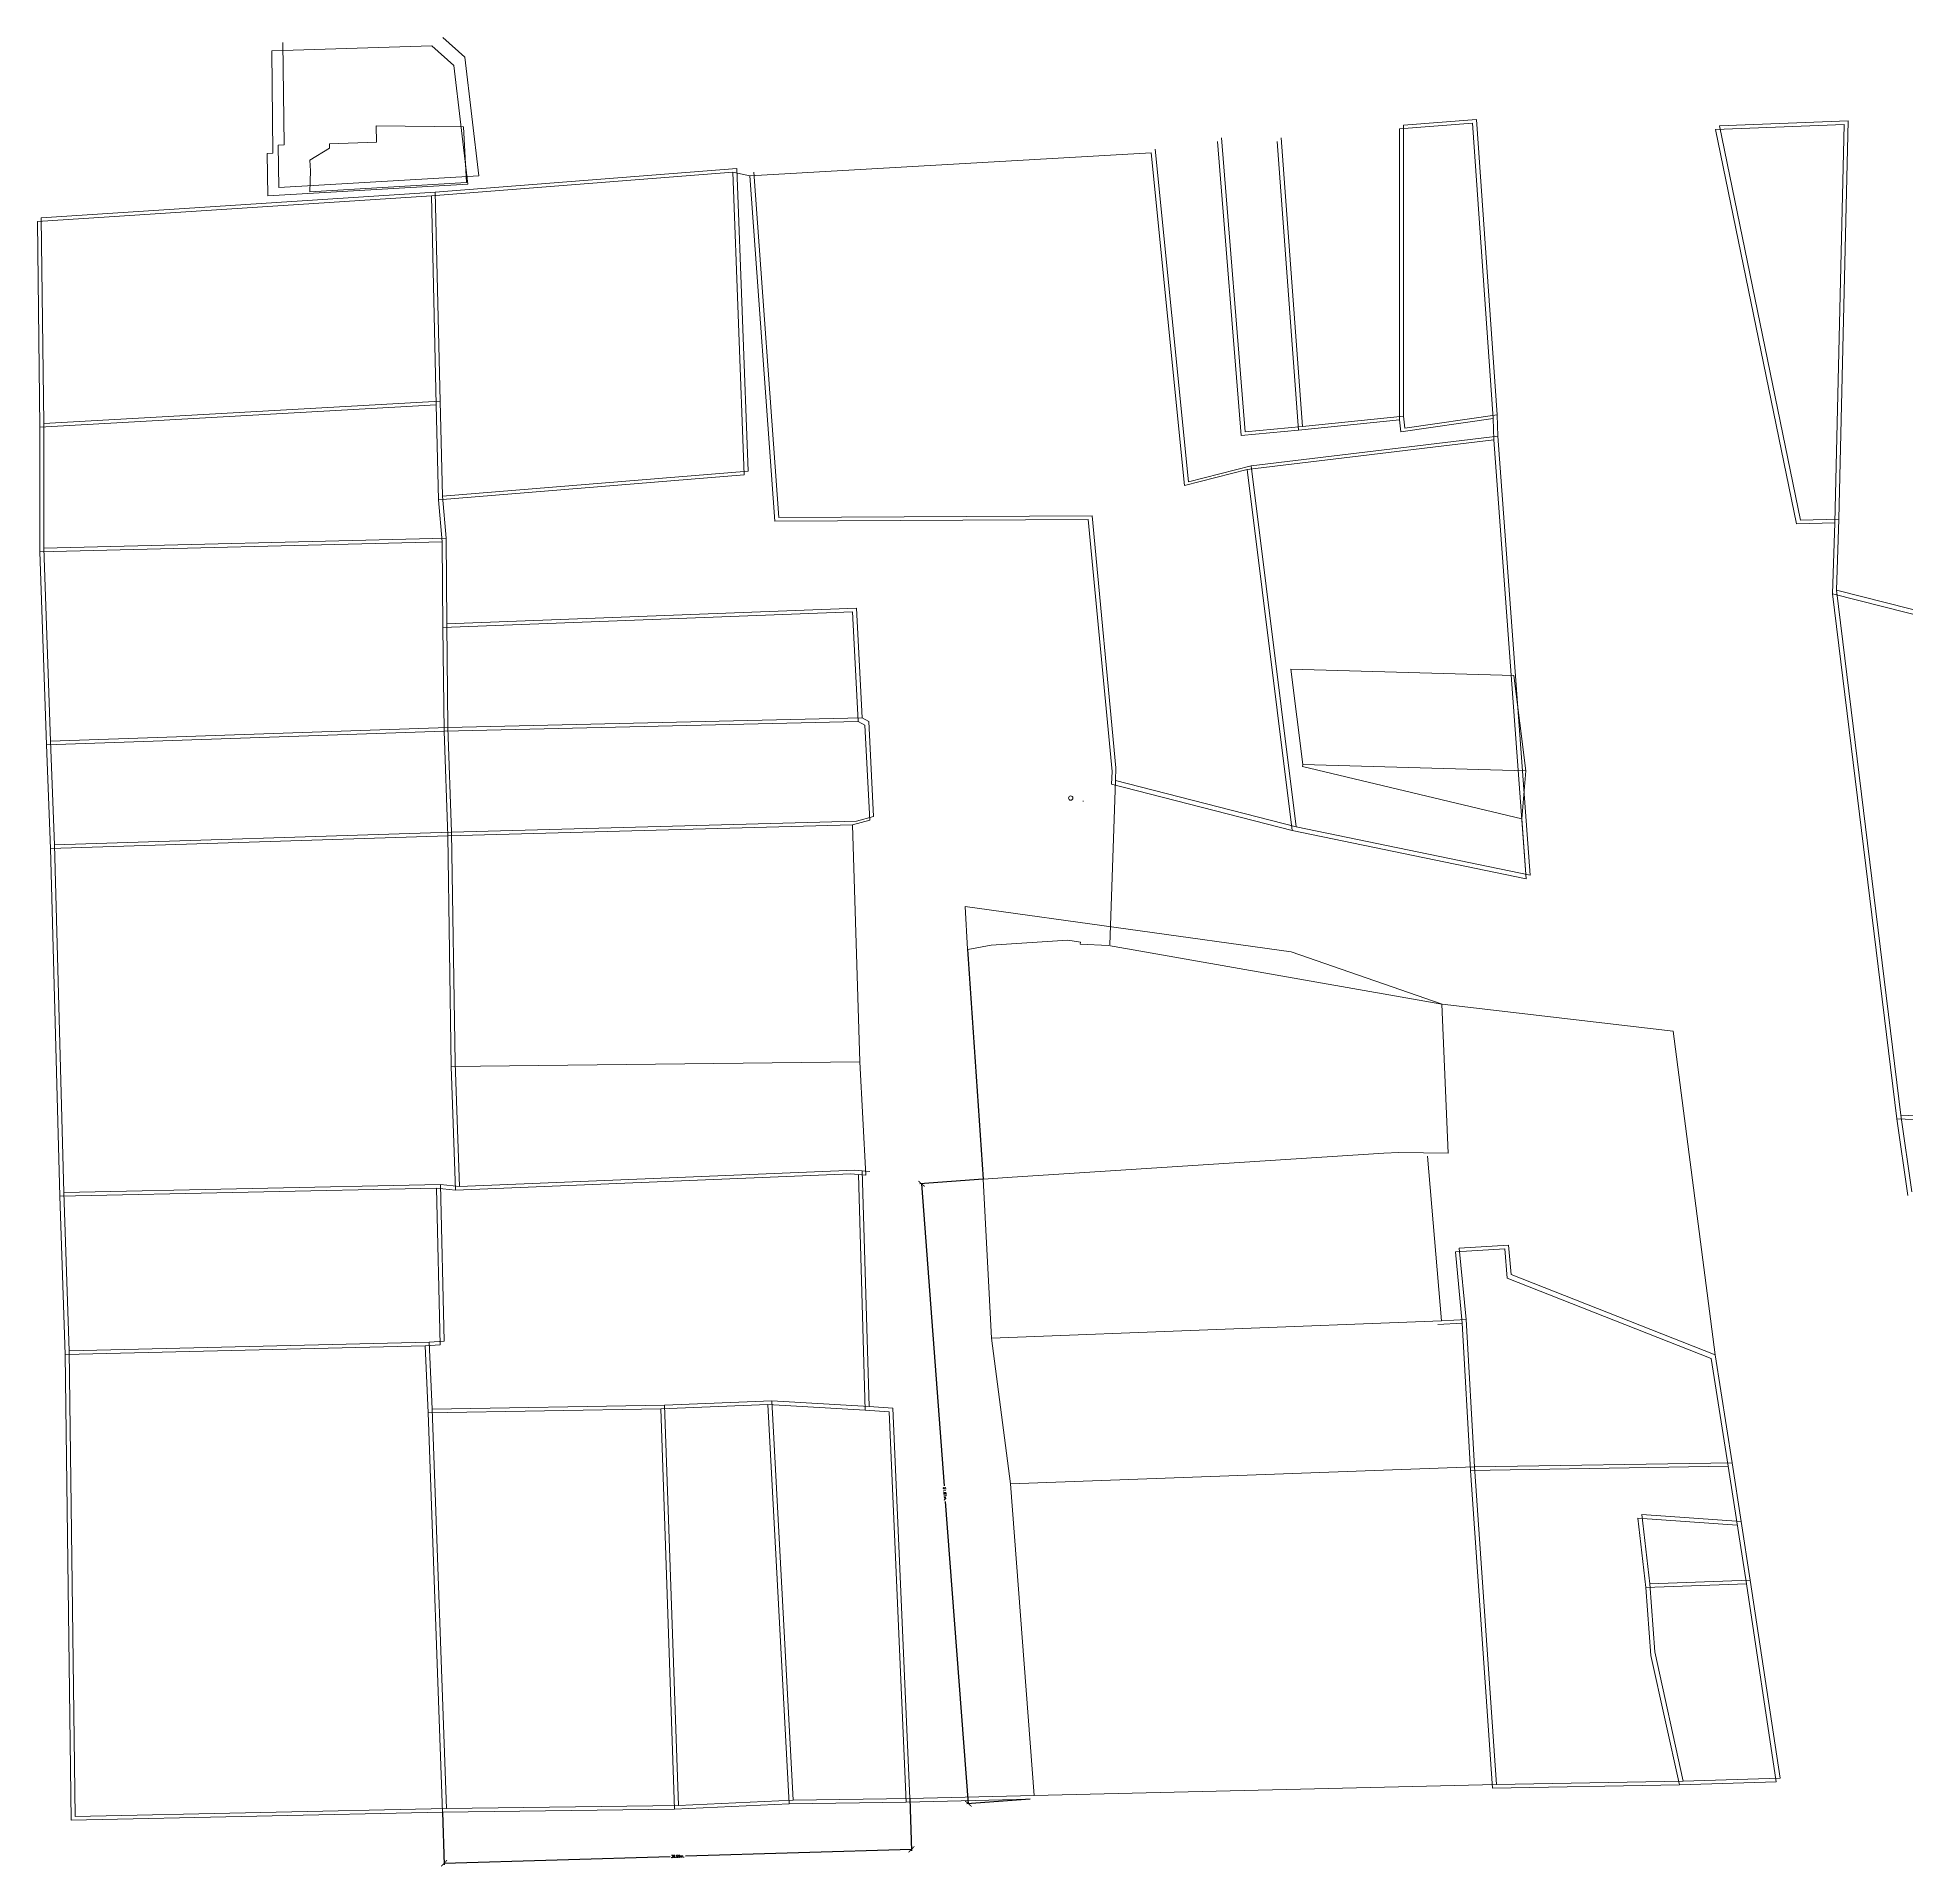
# Model space of a CAD drawing. Header units: millimetres. Extents: x 613231 to 614415, y 1317543 to 1318244.
# Drawn here: x 613593.1 to 613748.9, y 1318071.9 to 1318224.5 of the extents above; entities that cross this region are included whole.
import ezdxf

# ---------------------------------------------------------------- set-up
doc = ezdxf.new("R2010")
doc.units = ezdxf.units.MM
doc.header["$PDMODE"] = 35
doc.header["$PDSIZE"] = 0.5
doc.layers.add('2', color=7, linetype='Continuous')
doc.layers.add('CVL_CUADCON_TIT', color=1, linetype='Continuous')
doc.layers.add('Nivel 2', color=7, linetype='Continuous', lineweight=0)
doc.styles.add('ROMANS', font='ROMANS', dxfattribs={"height": 0.2})
doc.dimstyles.new('STANDARD$0', dxfattribs={"dimtxt": 0.6, "dimasz": 0.5, "dimexe": 0.125, "dimexo": 0.000625, "dimgap": 0.0625, "dimtad": 0, "dimzin": 1, "dimdsep": 46, "dimtxsty": 'ROMANS', "dimblk1": 'ARCHTICK', "dimblk2": 'ARCHTICK', "dimsah": 1, "dimcen": 2.5, "dimclrd": 1, "dimclre": 1, "dimclrt": 30, "dimaunit": 1, "dimadec": 0, "dimazin": 0, "dimtfac": 1, "dimtix": 1, "dimtofl": 0, "dimtmove": 1, "dimatfit": 3, "dimldrblk": 'ARCHTICK', "dimfxl": 1, "dimtolj": 1, "dimtzin": 1, "dimarcsym": 0})

# ---------------------------------------------------------------- blocks, each defined once
blk = doc.blocks.new('_ARCHTICK')
at = {"color": 0, "linetype": 'ByBlock', "const_width": 0.15}
blk.add_lwpolyline([(-0.5, -0.5), (0.5, 0.5)], dxfattribs=at)
blk = doc.blocks.new('*D314')
at = {"layer": 'CVL_CUADCON_TIT', "color": 1, "lineweight": -2, "ltscale": 0.5, "transparency": 16777216}
for p, q in [((613671.94, 1318129.26), (613666.66, 1318128.86)), ((613666.79, 1318128.87), (613668.69, 1318103.66)), ((613670.7, 1318077.15), (613668.79, 1318102.36)), ((613675.85, 1318077.54), (613670.57, 1318077.14))]:
    blk.add_line(p, q, dxfattribs=at)
at = {"layer": 'Defpoints', "color": 0, "ltscale": 0.5, "transparency": 16777216}
for p in [(613671.95, 1318129.26), (613675.85, 1318077.54), (613670.7, 1318077.15)]:
    blk.add_point(p, dxfattribs=at)
at = {"layer": 'CVL_CUADCON_TIT', "color": 1, "lineweight": -2, "ltscale": 0.5, "transparency": 16777216, "xscale": 0.5, "yscale": 0.5, "zscale": 0.5}
for p, rotation in [((613666.79, 1318128.87), 94.32293415485643), ((613670.7, 1318077.15), 274.3229341548565)]:
    blk.add_blockref('_ARCHTICK', p, dxfattribs=dict(at, rotation=rotation))
at = {"layer": 'CVL_CUADCON_TIT', "color": 30, "lineweight": 0, "ltscale": 0.5, "transparency": 16777216, "insert": (613668.74, 1318103.01), "char_height": 0.2, "attachment_point": 5, "rotation": 274.3229, "style": 'ROMANS'}
blk.add_mtext('\\A1;51.87m.', dxfattribs=at)
blk = doc.blocks.new('*D315')
at = {"layer": 'CVL_CUADCON_TIT', "color": 1, "lineweight": -2, "ltscale": 0.5, "transparency": 16777216}
for p, q in [((613665.82, 1318077.6), (613665.95, 1318073.22)), ((613626.85, 1318076.44), (613626.98, 1318072.07)), ((613626.98, 1318072.19), (613645.82, 1318072.75)), ((613665.95, 1318073.35), (613647.11, 1318072.79))]:
    blk.add_line(p, q, dxfattribs=at)
at = {"layer": 'Defpoints', "color": 0, "ltscale": 0.5, "transparency": 16777216}
for p in [(613665.82, 1318077.6), (613626.85, 1318076.44), (613665.95, 1318073.35)]:
    blk.add_point(p, dxfattribs=at)
at = {"layer": 'CVL_CUADCON_TIT', "color": 1, "lineweight": -2, "ltscale": 0.5, "transparency": 16777216, "xscale": 0.5, "yscale": 0.5, "zscale": 0.5}
for p, rotation in [((613665.95, 1318073.35), 1.69608988456685), ((613626.98, 1318072.19), 181.6960898845668)]:
    blk.add_blockref('_ARCHTICK', p, dxfattribs=dict(at, rotation=rotation))
at = {"layer": 'CVL_CUADCON_TIT', "color": 30, "lineweight": 0, "ltscale": 0.5, "transparency": 16777216, "insert": (613646.46, 1318072.77), "char_height": 0.2, "attachment_point": 5, "rotation": 1.6961, "style": 'ROMANS'}
blk.add_mtext('\\A1;38.99m.', dxfattribs=at)

msp = doc.modelspace()

# ---------------------------------------------------------------- linework, layer by layer
at = {"layer": '2', "color": 1, "lineweight": 0}
for p, q in [((613706.65351, 1318216.88186), (613706.64851, 1318192.60686)), ((613743.72251, 1318217.22386), (613742.95451, 1318184.01186)), ((613685.93551, 1318214.85786), (613652.47151, 1318212.93986)), ((613685.93551, 1318214.85786), (613688.72251, 1318187.12886)), ((613691.47051, 1318215.82086), (613693.44551, 1318191.29086)), ((613698.21951, 1318191.74686), (613696.44651, 1318215.81886)), ((613651.04951, 1318213.24486), (613625.91351, 1318211.27386)), ((613652.00951, 1318188.00486), (613651.04951, 1318213.24486)), ((613651.04951, 1318213.24486), (613652.47151, 1318212.93986)), ((613652.47151, 1318212.93986), (613654.54751, 1318184.14486)), ((613625.91351, 1318211.27386), (613626.31651, 1318193.85386)), ((613626.31651, 1318193.85386), (613593.25851, 1318191.98686)), ((613626.31651, 1318193.85386), (613626.51751, 1318185.93186)), ((613593.25851, 1318191.98686), (613593.25651, 1318181.57686)), ((613693.44551, 1318191.29086), (613698.21951, 1318191.74686)), ((613706.64851, 1318192.60686), (613698.21951, 1318191.74686)), ((613706.75051, 1318191.59086), (613706.64851, 1318192.60686)), ((613714.46851, 1318192.70586), (613706.75051, 1318191.59086)), ((613714.51951, 1318190.92786), (613714.46851, 1318192.70586)), ((613693.95351, 1318188.44686), (613714.51951, 1318190.92786)), ((613688.72251, 1318187.12886), (613693.95351, 1318188.44686)), ((613697.70551, 1318158.33086), (613693.95351, 1318188.44686)), ((613626.51751, 1318185.93186), (613652.00951, 1318188.00486)), ((613626.82151, 1318182.42786), (613626.51751, 1318185.93186)), ((613654.54751, 1318184.14486), (613680.69851, 1318184.28786)), ((613680.69851, 1318184.28786), (613682.67551, 1318163.26186)), ((613742.95451, 1318184.01186), (613739.75551, 1318183.91086)), ((613742.95451, 1318184.01186), (613742.75051, 1318178.06986)), ((613593.25651, 1318181.57686), (613626.82151, 1318182.42786)), ((613626.82151, 1318182.42786), (613626.87151, 1318175.26686)), ((613593.25651, 1318181.57686), (613593.81151, 1318165.47786)), ((613742.75051, 1318178.06986), (613750.97651, 1318175.98486)), ((613748.12451, 1318134.29186), (613742.75051, 1318178.06986)), ((613626.87151, 1318175.26686), (613661.04551, 1318176.57586)), ((613661.04551, 1318176.57586), (613661.50151, 1318167.43386)), ((613626.97051, 1318166.63386), (613626.87151, 1318175.26686)), ((613593.81151, 1318165.47786), (613626.97051, 1318166.63386)), ((613661.50151, 1318167.43386), (613626.97051, 1318166.63386)), ((613627.27351, 1318157.89886), (613626.97051, 1318166.63386)), ((613662.05951, 1318167.12886), (613661.50151, 1318167.43386)), ((613662.46451, 1318159.20686), (613662.05951, 1318167.12886)), ((613593.81151, 1318165.47786), (613594.16551, 1318156.84386)), ((613682.67551, 1318163.26186), (613682.62451, 1318162.19586)), ((613682.62451, 1318162.19586), (613697.70551, 1318158.33086)), ((613627.27351, 1318157.89886), (613661.04251, 1318158.80086)), ((613661.04251, 1318158.80086), (613662.46451, 1318159.20686)), ((613661.04251, 1318158.80086), (613661.64851, 1318139.04586)), ((613594.16551, 1318156.84386), (613627.27351, 1318157.89886)), ((613627.57451, 1318138.65186), (613627.27351, 1318157.89886)), ((613594.16551, 1318156.84386), (613594.92151, 1318127.84586)), ((613661.64851, 1318139.04586), (613627.57451, 1318138.65186)), ((613627.57451, 1318138.65186), (613627.92851, 1318128.34286)), ((613661.64851, 1318139.04586), (613662.15451, 1318129.59986)), ((613767.16651, 1318133.47286), (613748.12451, 1318134.29186)), ((613749.03751, 1318127.89286), (613748.12451, 1318134.29186)), ((613660.88451, 1318129.70186), (613627.92851, 1318128.34286)), ((613662.15451, 1318129.59986), (613660.88451, 1318129.70186)), ((613661.51951, 1318129.65086), (613662.09951, 1318109.99686)), ((613594.92151, 1318127.84586), (613626.35451, 1318128.49486)), ((613594.92151, 1318127.84586), (613595.37651, 1318114.64186)), ((613626.35451, 1318128.49486), (613626.65651, 1318115.44386)), ((613627.92851, 1318128.34286), (613626.35451, 1318128.49486)), ((613711.30751, 1318123.18386), (613715.42051, 1318123.43586)), ((613711.30751, 1318123.18386), (613711.86451, 1318117.24186)), ((613715.42051, 1318123.43586), (613715.62351, 1318120.99886)), ((613715.62351, 1318120.99886), (613732.63351, 1318114.28886)), ((613711.86451, 1318117.24186), (613709.83351, 1318117.14086)), ((613712.57351, 1318104.95186), (613711.86451, 1318117.24186)), ((613595.37651, 1318114.64186), (613625.38751, 1318115.34286)), ((613626.65651, 1318115.44386), (613625.38751, 1318115.34286)), ((613625.38751, 1318115.34286), (613625.63951, 1318109.75586)), ((613732.63351, 1318114.28886), (613734.05351, 1318105.29986)), ((613645.03751, 1318110.10486), (613653.97451, 1318110.45686)), ((613653.97451, 1318110.45686), (613655.74551, 1318077.14186)), ((613662.09951, 1318109.99686), (613653.97451, 1318110.45686)), ((613625.63951, 1318109.75586), (613645.03751, 1318110.10486)), ((613625.63951, 1318109.75586), (613626.85251, 1318076.44186)), ((613645.03751, 1318110.10486), (613646.19951, 1318076.68886)), ((613662.09951, 1318109.99686), (613664.07951, 1318109.84386)), ((613664.07951, 1318109.84386), (613665.49551, 1318077.29086)), ((613734.05351, 1318105.29986), (613712.57351, 1318104.95186)), ((613712.57351, 1318104.95186), (613714.39651, 1318078.44186)), ((613735.57451, 1318095.49786), (613734.05351, 1318105.29986)), ((613727.19551, 1318095.19586), (613726.53651, 1318100.98586)), ((613726.53651, 1318100.98586), (613734.81351, 1318100.39886)), ((613727.19551, 1318095.19586), (613735.57451, 1318095.49786)), ((613727.60151, 1318089.50786), (613727.19551, 1318095.19586)), ((613729.98551, 1318078.74086), (613727.60151, 1318089.50786)), ((613665.49551, 1318077.29086), (613675.85451, 1318077.54186)), ((613714.39651, 1318078.44186), (613729.98551, 1318078.74086)), ((613626.85251, 1318076.44186), (613646.19951, 1318076.68886)), ((613655.74551, 1318077.14186), (613646.19951, 1318076.68886)), ((613655.74551, 1318077.14186), (613665.49551, 1318077.29086))]:
    msp.add_line(p, q, dxfattribs=at)
for points in [[(613706.65351, 1318216.88186), (613712.74751, 1318217.33686), (613714.46851, 1318192.70586)], [(613743.72251, 1318217.22386), (613733.00851, 1318216.82186), (613739.75551, 1318183.91086)], [(613593.25851, 1318191.98686), (613593.05851, 1318209.15186), (613625.91351, 1318211.27386)], [(613697.70551, 1318158.33086), (613717.20351, 1318154.31186), (613714.51951, 1318190.92786)], [(613595.37651, 1318114.64186), (613595.87651, 1318075.79286), (613626.85251, 1318076.44186)], [(613729.98551, 1318078.74086), (613738.05951, 1318078.99186), (613735.57451, 1318095.49786)]]:
    msp.add_lwpolyline(points, dxfattribs=at)
at = {"layer": 'CVL_CUADCON_TIT', "color": 1, "lineweight": 0, "ltscale": 0.5}
msp.add_line((613717.20351, 1318154.31186), (613716.84736, 1318159.29916), dxfattribs=at)
at = {"layer": 'CVL_CUADCON_TIT', "color": 1, "lineweight": 0, "ltscale": 0.5, "flags": 128}
for points in [[(613626.87682, 1318224.49859), (613628.70682, 1318222.85859), (613629.86682, 1318212.95859), (613613.18682, 1318211.97859), (613613.14682, 1318215.51859), (613613.62682, 1318215.52859), (613613.51682, 1318224.07859)], [(613615.76899, 1318211.61796), (613615.82182, 1318213.37248), (613615.76808, 1318214.26085), (613617.40646, 1318215.24953), (613617.42875, 1318215.623), (613621.34199, 1318215.74843), (613621.30464, 1318217.1074), (613628.598, 1318217.04775), (613628.84981, 1318212.38429), (613615.76899, 1318211.61796)], [(613680.23019, 1318160.79198), (613680.28895, 1318160.77709)], [(613670.6363, 1318148.43248), (613670.43437, 1318151.99929), (613697.60306, 1318148.2221), (613710.19812, 1318143.8503)], [(613710.7024, 1318131.43591), (613706.60551, 1318131.4698), (613705.33631, 1318131.42482), (613673.93992, 1318129.4021), (613671.94501, 1318129.25962), (613670.63749, 1318148.41504), (613672.60829, 1318148.77484), (613678.99413, 1318149.20045), (613680.05693, 1318149.01559), (613680.03071, 1318148.86909), (613682.38723, 1318148.74089), (613706.23595, 1318144.55959), (613710.16824, 1318143.85398), (613710.7024, 1318131.43591)], [(613671.94248, 1318129.25944), (613670.6363, 1318148.43248)]]:
    msp.add_lwpolyline(points, dxfattribs=at)
for points in [[(613625.95579, 1318223.79698), (613627.78579, 1318222.15698), (613628.94579, 1318212.25698), (613612.26579, 1318211.27698), (613612.22579, 1318214.81698), (613612.70579, 1318214.82698), (613612.59579, 1318223.37698)], [(613716.19476, 1318171.25626), (613717.19386, 1318163.31886), (613716.84736, 1318159.29916), (613698.56116, 1318163.68896), (613698.58156, 1318163.85396), (613697.59256, 1318171.79256)], [(613717.19386, 1318163.31886), (613716.84736, 1318159.29916), (613698.56116, 1318163.68896), (613698.58156, 1318163.85396)]]:
    msp.add_lwpolyline(points, close=True, dxfattribs=at)
at = {"layer": 'CVL_CUADCON_TIT', "color": 1, "lineweight": 0, "ltscale": 0.5}
for centre, radius in [((613679.22951, 1318161.04386), 0.18), ((613680.28351, 1318160.78586), 0.00257)]:
    msp.add_circle(centre, radius, dxfattribs=at)
at = {"layer": 'Nivel 2', "color": 1, "lineweight": 0}
for p, q in [((613706.98251, 1318217.18686), (613706.97751, 1318192.91186)), ((613744.05151, 1318217.52886), (613743.28351, 1318184.31686)), ((613686.26451, 1318215.16286), (613689.05151, 1318187.43386)), ((613691.79951, 1318216.12586), (613693.77451, 1318191.59586)), ((613698.54851, 1318192.05186), (613696.77551, 1318216.12386)), ((613651.37851, 1318213.54986), (613626.24251, 1318211.57886)), ((613652.33851, 1318188.30986), (613651.37851, 1318213.54986)), ((613652.80051, 1318213.24486), (613654.87651, 1318184.44986)), ((613626.24251, 1318211.57886), (613626.64551, 1318194.15886)), ((613626.64551, 1318194.15886), (613593.58751, 1318192.29186)), ((613626.64551, 1318194.15886), (613626.84651, 1318186.23686)), ((613706.97751, 1318192.91186), (613698.54851, 1318192.05186)), ((613707.07951, 1318191.89586), (613706.97751, 1318192.91186)), ((613714.79751, 1318193.01086), (613707.07951, 1318191.89586)), ((613714.84851, 1318191.23286), (613714.79751, 1318193.01086)), ((613593.58751, 1318192.29186), (613593.58551, 1318181.88186)), ((613693.77451, 1318191.59586), (613698.54851, 1318192.05186)), ((613694.28251, 1318188.75186), (613714.84851, 1318191.23286)), ((613626.84651, 1318186.23686), (613652.33851, 1318188.30986)), ((613689.05151, 1318187.43386), (613694.28251, 1318188.75186)), ((613698.03451, 1318158.63586), (613694.28251, 1318188.75186)), ((613627.15051, 1318182.73286), (613626.84651, 1318186.23686)), ((613654.87651, 1318184.44986), (613681.02751, 1318184.59286)), ((613681.02751, 1318184.59286), (613683.00451, 1318163.56686)), ((613743.28351, 1318184.31686), (613740.08451, 1318184.21586)), ((613743.28351, 1318184.31686), (613743.07951, 1318178.37486)), ((613593.58551, 1318181.88186), (613627.15051, 1318182.73286)), ((613593.58551, 1318181.88186), (613594.14051, 1318165.78286)), ((613627.15051, 1318182.73286), (613627.20051, 1318175.57186)), ((613748.45351, 1318134.59686), (613743.07951, 1318178.37486)), ((613743.07951, 1318178.37486), (613751.30551, 1318176.28986)), ((613627.20051, 1318175.57186), (613661.37451, 1318176.88086)), ((613661.37451, 1318176.88086), (613661.83051, 1318167.73886)), ((613627.29951, 1318166.93886), (613627.20051, 1318175.57186)), ((613594.14051, 1318165.78286), (613627.29951, 1318166.93886)), ((613661.83051, 1318167.73886), (613627.29951, 1318166.93886)), ((613627.60251, 1318158.20386), (613627.29951, 1318166.93886)), ((613662.38851, 1318167.43386), (613661.83051, 1318167.73886)), ((613662.79351, 1318159.51186), (613662.38851, 1318167.43386)), ((613594.14051, 1318165.78286), (613594.49451, 1318157.14886)), ((613683.00451, 1318163.56686), (613682.95351, 1318162.50086)), ((613682.49351, 1318148.78986), (613682.95351, 1318162.50086)), ((613682.95351, 1318162.50086), (613698.03451, 1318158.63586)), ((613627.60251, 1318158.20386), (613661.37151, 1318159.10586)), ((613661.37151, 1318159.10586), (613662.79351, 1318159.51186)), ((613594.49451, 1318157.14886), (613627.60251, 1318158.20386)), ((613594.49451, 1318157.14886), (613595.25051, 1318128.15086)), ((613627.90351, 1318138.95686), (613627.60251, 1318158.20386)), ((613627.90351, 1318138.95686), (613628.25751, 1318128.64786)), ((613749.36651, 1318128.19786), (613748.45351, 1318134.59686)), ((613767.49551, 1318133.77786), (613748.45351, 1318134.59686)), ((613710.16251, 1318117.44586), (613708.98867, 1318131.17282)), ((613661.21351, 1318130.00686), (613628.25751, 1318128.64786)), ((613662.48351, 1318129.90486), (613661.21351, 1318130.00686)), ((613661.84851, 1318129.95586), (613662.42851, 1318110.30186)), ((613671.94283, 1318129.25271), (613672.63651, 1318115.98686)), ((613595.25051, 1318128.15086), (613626.68351, 1318128.79986)), ((613595.25051, 1318128.15086), (613595.70551, 1318114.94686)), ((613628.25751, 1318128.64786), (613626.68351, 1318128.79986)), ((613626.68351, 1318128.79986), (613626.98551, 1318115.74886)), ((613711.63651, 1318123.48886), (613715.74951, 1318123.74086)), ((613711.63651, 1318123.48886), (613712.19351, 1318117.54686)), ((613715.74951, 1318123.74086), (613715.95251, 1318121.30386)), ((613715.95251, 1318121.30386), (613732.96251, 1318114.59386)), ((613672.63651, 1318115.98686), (613710.16251, 1318117.44586)), ((613712.19351, 1318117.54686), (613710.16251, 1318117.44586)), ((613712.90251, 1318105.25686), (613712.19351, 1318117.54686)), ((613595.70551, 1318114.94686), (613625.71651, 1318115.64786)), ((613626.98551, 1318115.74886), (613625.71651, 1318115.64786)), ((613625.71651, 1318115.64786), (613625.96851, 1318110.06086)), ((613674.20851, 1318103.84886), (613672.63651, 1318115.98686)), ((613732.96251, 1318114.59386), (613734.38251, 1318105.60486)), ((613625.96851, 1318110.06086), (613645.36651, 1318110.40986)), ((613645.36651, 1318110.40986), (613654.30351, 1318110.76186)), ((613645.36651, 1318110.40986), (613646.52851, 1318076.99386)), ((613662.42851, 1318110.30186), (613654.30351, 1318110.76186)), ((613654.30351, 1318110.76186), (613656.07451, 1318077.44686)), ((613662.42851, 1318110.30186), (613664.40851, 1318110.14886)), ((613625.96851, 1318110.06086), (613627.18151, 1318076.74686)), ((613664.40851, 1318110.14886), (613665.82451, 1318077.59586)), ((613734.38251, 1318105.60486), (613712.90251, 1318105.25686)), ((613735.90351, 1318095.80286), (613734.38251, 1318105.60486)), ((613674.20851, 1318103.84886), (613712.90251, 1318105.25686)), ((613712.90251, 1318105.25686), (613714.72551, 1318078.74686)), ((613726.86551, 1318101.29086), (613735.14251, 1318100.70386)), ((613727.52451, 1318095.50086), (613726.86551, 1318101.29086)), ((613727.52451, 1318095.50086), (613735.90351, 1318095.80286)), ((613727.93051, 1318089.81286), (613727.52451, 1318095.50086)), ((613730.31451, 1318079.04586), (613727.93051, 1318089.81286)), ((613714.72551, 1318078.74686), (613730.31451, 1318079.04586)), ((613656.07451, 1318077.44686), (613646.52851, 1318076.99386)), ((613656.07451, 1318077.44686), (613665.82451, 1318077.59586)), ((613665.82451, 1318077.59586), (613676.18351, 1318077.84686)), ((613627.18151, 1318076.74686), (613646.52851, 1318076.99386))]:
    msp.add_line(p, q, dxfattribs=at)
at = {"layer": 'Nivel 2', "color": 1, "lineweight": 0, "flags": 128}
for points in [[(613706.98251, 1318217.18686), (613713.07651, 1318217.64186), (613714.79751, 1318193.01086)], [(613744.05151, 1318217.52886), (613733.33751, 1318217.12686), (613740.08451, 1318184.21586)], [(613593.58751, 1318192.29186), (613593.38751, 1318209.45686), (613626.24251, 1318211.57886)], [(613698.03451, 1318158.63586), (613717.53251, 1318154.61686), (613714.84851, 1318191.23286)], [(613710.19812, 1318143.8503), (613729.46351, 1318141.61186), (613732.96251, 1318114.59386)], [(613595.70551, 1318114.94686), (613596.20551, 1318076.09786), (613627.18151, 1318076.74686)], [(613674.20851, 1318103.84886), (613676.18351, 1318077.84686), (613714.72551, 1318078.74686)], [(613730.31451, 1318079.04586), (613738.38851, 1318079.29686), (613735.90351, 1318095.80286)]]:
    msp.add_lwpolyline(points, dxfattribs=at)

# ---------------------------------------------------------------- dimensions: what is measured, and where the dimension line sits
at = {"layer": 'CVL_CUADCON_TIT', "color": 1, "lineweight": 0, "ltscale": 0.5}
for p1, p2, distance, picture, middle in [((613671.94501, 1318129.25962), (613675.85451, 1318077.54186), -5.17422, '*D314', (613668.74025, 1318103.01071)), ((613626.85251, 1318076.44186), (613665.82451, 1318077.59586), -4.25223, '*D315', (613646.46436, 1318072.76849))]:
    dim = msp.add_aligned_dim(p1=p1, p2=p2, distance=distance, dimstyle='STANDARD$0', override={"dimpost": 'm.', "dimfxl": 31.75}, dxfattribs=at)
    dim.commit()
    dim.dimension.update_dxf_attribs({"geometry": picture, "text_midpoint": middle})

doc.saveas('drawing.dxf')
